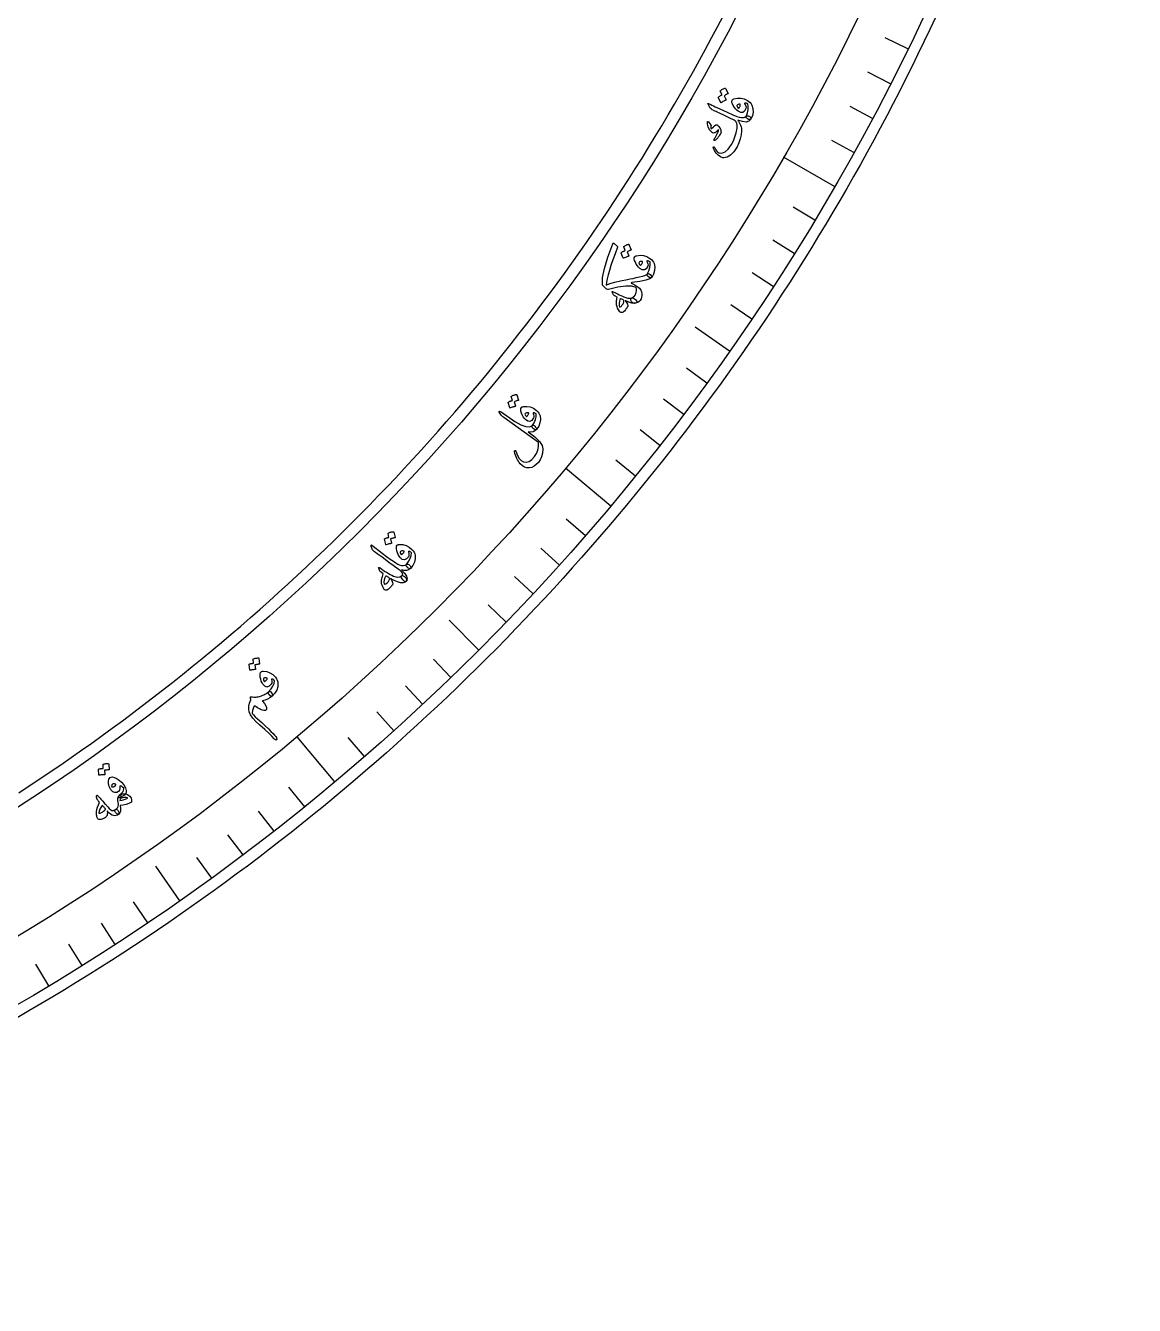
# Model space of a CAD drawing. Header units: millimetres. Extents: x -75 to 75, y -75 to 97.
# Drawn here: x 37.65 to 74.62, y -74.62 to -31.94 of the extents above; entities that cross this region are included whole.
import ezdxf

# ---------------------------------------------------------------- set-up
doc = ezdxf.new("R2010")
doc.units = ezdxf.units.MM
for name, color, linetype in [('CUT_INNER', 6, 'Continuous'), ('CUT_OUTER', 1, 'Continuous'), ('ENGRAVE', 7, 'Continuous'), ('ENGRAVE_FINE', 8, 'Continuous'), ('TEXT', 5, 'Continuous')]:
    doc.layers.add(name, color=color, linetype=linetype)

msp = doc.modelspace()

# ---------------------------------------------------------------- linework, layer by layer
at = {"layer": 'CUT_INNER'}
msp.add_lwpolyline([(37.4229, -57.5232), (37.7752, -57.2925), (38.126, -57.0596), (38.4754, -56.8246), (38.8233, -56.5874), (39.1698, -56.3482), (39.5148, -56.1068), (39.8584, -55.8632), (40.2004, -55.6176), (40.5409, -55.3699), (40.8799, -55.1201), (41.2173, -54.8682), (41.5532, -54.6143), (41.8875, -54.3583), (42.2203, -54.1003), (42.5514, -53.8402), (42.881, -53.5781), (43.2089, -53.314), (43.5352, -53.0478), (43.8599, -52.7797), (44.1829, -52.5096), (44.5043, -52.2375), (44.824, -51.9635), (45.142, -51.6874), (45.4583, -51.4095), (45.7729, -51.1296), (46.0857, -50.8478), (46.3969, -50.564), (46.7062, -50.2784), (47.0139, -49.9909), (47.3197, -49.7015), (47.6238, -49.4102), (47.9261, -49.117), (48.2265, -48.822), (48.5252, -48.5252), (48.822, -48.2265), (49.117, -47.9261), (49.4102, -47.6238), (49.7015, -47.3197), (49.9909, -47.0139), (50.2784, -46.7062), (50.564, -46.3969), (50.8478, -46.0857), (51.1296, -45.7729), (51.4095, -45.4583), (51.6874, -45.142), (51.9635, -44.824), (52.2375, -44.5043), (52.5096, -44.1829), (52.7797, -43.8599), (53.0478, -43.5352), (53.314, -43.2089), (53.5781, -42.881), (53.8402, -42.5514), (54.1003, -42.2203), (54.3583, -41.8875), (54.6143, -41.5532), (54.8682, -41.2173), (55.1201, -40.8799), (55.3699, -40.5409), (55.6176, -40.2004), (55.8632, -39.8584), (56.1068, -39.5148), (56.3482, -39.1698), (56.5874, -38.8233), (56.8246, -38.4754), (57.0596, -38.126), (57.2925, -37.7752), (57.5232, -37.4229), (57.7517, -37.0693), (57.9781, -36.7142), (58.2023, -36.3578), (58.4243, -36), (58.644, -35.6408), (58.8616, -35.2803), (59.077, -34.9185), (59.2901, -34.5553), (59.501, -34.1909), (59.7097, -33.8251), (59.9161, -33.4581), (60.1203, -33.0899), (60.3222, -32.7203), (60.5218, -32.3496), (60.7192, -31.9776), (60.9143, -31.6045)], dxfattribs=at)
at = {"layer": 'CUT_OUTER'}
msp.add_lwpolyline([(67.9947, -31.65), (67.7992, -32.0666), (67.6012, -32.482), (67.4006, -32.8962), (67.1975, -33.3092), (66.9918, -33.7208), (66.7837, -34.1313), (66.573, -34.5404), (66.3598, -34.9482), (66.1441, -35.3548), (65.9259, -35.7599), (65.7053, -36.1638), (65.4821, -36.5663), (65.2565, -36.9674), (65.0285, -37.3671), (64.798, -37.7654), (64.565, -38.1623), (64.3296, -38.5577), (64.0918, -38.9517), (63.8516, -39.3442), (63.609, -39.7353), (63.364, -40.1248), (63.1166, -40.5129), (62.8669, -40.8994), (62.6147, -41.2843), (62.3602, -41.6678), (62.1034, -42.0496), (61.8442, -42.4299), (61.5827, -42.8086), (61.3189, -43.1856), (61.0527, -43.561), (60.7843, -43.9348), (60.5136, -44.307), (60.2406, -44.6774), (59.9653, -45.0462), (59.6878, -45.4133), (59.408, -45.7787), (59.126, -46.1424), (58.8417, -46.5043), (58.5553, -46.8645), (58.2666, -47.2229), (57.9758, -47.5795), (57.6828, -47.9343), (57.3875, -48.2874), (57.0902, -48.6386), (56.7907, -48.988), (56.489, -49.3355), (56.1852, -49.6812), (55.8793, -50.025), (55.5713, -50.3669), (55.2612, -50.707), (54.9491, -51.0451), (54.6348, -51.3813), (54.3185, -51.7155), (54.0002, -52.0479), (53.6798, -52.3782), (53.3574, -52.7066), (53.033, -53.033), (52.7066, -53.3574), (52.3782, -53.6798), (52.0479, -54.0002), (51.7155, -54.3185), (51.3813, -54.6348), (51.0451, -54.9491), (50.707, -55.2612), (50.3669, -55.5713), (50.025, -55.8793), (49.6812, -56.1852), (49.3355, -56.489), (48.988, -56.7907), (48.6386, -57.0902), (48.2874, -57.3875), (47.9343, -57.6828), (47.5795, -57.9758), (47.2229, -58.2666), (46.8645, -58.5553), (46.5043, -58.8417), (46.1424, -59.126), (45.7787, -59.408), (45.4133, -59.6878), (45.0462, -59.9653), (44.6774, -60.2406), (44.307, -60.5136), (43.9348, -60.7843), (43.561, -61.0527), (43.1856, -61.3189), (42.8086, -61.5827), (42.4299, -61.8442), (42.0496, -62.1034), (41.6678, -62.3602), (41.2843, -62.6147), (40.8994, -62.8669), (40.5129, -63.1166), (40.1248, -63.364), (39.7353, -63.609), (39.3442, -63.8516), (38.9517, -64.0918), (38.5577, -64.3296), (38.1623, -64.565), (37.7654, -64.798), (37.3671, -65.0285)], dxfattribs=at)
at = {"layer": 'ENGRAVE'}
for points in [[(64.6207, -37.3087), (62.9202, -36.327)], [(61.1231, -42.7988), (59.9742, -41.9944)], [(57.1603, -47.9632), (55.6562, -46.7011)], [(52.7625, -52.7625), (51.7708, -51.7708)], [(47.9632, -57.1603), (46.7011, -55.6562)], [(42.7988, -61.1231), (41.9944, -59.9742)]]:
    msp.add_lwpolyline(points, dxfattribs=at)
for radius in [74.6175, 72.654, 69.0075]:
    msp.add_circle((0, 0), radius, dxfattribs=at)
at = {"layer": 'ENGRAVE_FINE'}
for points in [[(67.0658, -32.7102), (66.3094, -32.3413)], [(66.4847, -33.8756), (65.7349, -33.4936)], [(65.8833, -35.0308), (65.1403, -34.6357)], [(65.2619, -36.1753), (64.5259, -35.7673)], [(63.9597, -38.4309), (63.2384, -37.9974)], [(63.2792, -39.5413), (62.5656, -39.0953)], [(62.5795, -40.6396), (61.8738, -40.1813)], [(61.8607, -41.7256), (61.1631, -41.255)], [(60.3668, -43.8591), (59.686, -43.3644)], [(59.5922, -44.9059), (58.9201, -44.3995)], [(58.7994, -45.9391), (58.1363, -45.421)], [(57.9887, -46.9583), (57.3347, -46.4287)], [(56.3145, -48.9535), (55.6795, -48.4014)], [(55.4516, -49.9289), (54.8263, -49.3658)], [(54.5718, -50.889), (53.9564, -50.3151)], [(53.6753, -51.8337), (53.07, -51.2491)], [(51.8337, -53.6753), (51.2491, -53.07)], [(50.889, -54.5718), (50.3151, -53.9564)], [(49.9289, -55.4516), (49.3658, -54.8263)], [(48.9535, -56.3145), (48.4014, -55.6795)], [(46.9583, -57.9887), (46.4287, -57.3347)], [(45.9391, -58.7994), (45.421, -58.1363)], [(44.9059, -59.5922), (44.3995, -58.9201)], [(43.8591, -60.3668), (43.3644, -59.686)], [(41.7256, -61.8607), (41.255, -61.1631)], [(40.6396, -62.5795), (40.1813, -61.8738)], [(39.5413, -63.2792), (39.0953, -62.5656)], [(38.4309, -63.9597), (37.9974, -63.2384)]]:
    msp.add_lwpolyline(points, dxfattribs=at)
at = {"layer": 'TEXT'}
for points in [[(60.8116, -34.1288), (60.8106, -34.1253), (60.811, -34.1214), (60.8128, -34.117), (60.8161, -34.1123), (60.8328, -34.0984), (60.8499, -34.0853), (60.8673, -34.0732), (60.8851, -34.0621), (60.9035, -34.0518), (60.9226, -34.0424), (60.9424, -34.0338), (60.9629, -34.0261), (60.9683, -34.0253), (60.973, -34.0263), (60.977, -34.029), (60.9804, -34.0334), (61.071, -34.1981), (61.0714, -34.2016), (61.0695, -34.2051), (61.0651, -34.2087), (61.0582, -34.2124), (61.0526, -34.2145), (61.0443, -34.2183), (61.0334, -34.224), (61.0199, -34.2314), (61.0035, -34.2407), (60.9841, -34.2518), (60.9616, -34.2648), (60.9362, -34.2796), (61.0053, -34.4091), (61.0068, -34.4142), (61.0053, -34.4187), (61.0008, -34.4227), (60.9933, -34.4262), (60.9868, -34.4292), (60.9767, -34.4342), (60.9632, -34.441), (60.9463, -34.4497), (60.9256, -34.4606), (60.9013, -34.4738), (60.8732, -34.4894), (60.8414, -34.5073), (60.837, -34.5085), (60.8336, -34.5082), (60.831, -34.5063), (60.8294, -34.5029), (60.7462, -34.339), (60.7452, -34.3355), (60.7456, -34.3316), (60.7474, -34.3272), (60.7507, -34.3226), (60.7642, -34.3103), (60.7782, -34.2989), (60.7928, -34.2884), (60.8079, -34.2788), (60.8235, -34.27), (60.8393, -34.262), (60.8555, -34.2547), (60.872, -34.2483)], [(60.405, -34.5613), (60.3981, -34.5456), (60.399, -34.537), (60.4075, -34.5355), (60.4238, -34.5411), (60.438, -34.5477), (60.4612, -34.5586), (60.4936, -34.5741), (60.535, -34.5939), (60.5855, -34.6181), (60.6453, -34.6466), (60.7143, -34.6792), (60.7926, -34.716), (61.0382, -34.8297), (61.2285, -34.9138), (61.3636, -34.9683), (61.4433, -34.9934), (61.5182, -35.0025), (61.581, -35.0005), (61.6318, -34.9873), (61.6705, -34.963), (61.6871, -34.9507), (61.7053, -34.9441), (61.7251, -34.9432), (61.7465, -34.948), (61.7675, -34.9571), (61.7865, -34.9688), (61.8033, -34.9833), (61.8179, -35.0006), (61.8292, -35.018), (61.8357, -35.033), (61.8375, -35.0458), (61.8347, -35.0561), (61.7689, -35.1255), (61.6737, -35.1537), (61.549, -35.1407), (61.395, -35.0866), (61.4213, -35.1237), (61.446, -35.1654), (61.4689, -35.2115), (61.4902, -35.2622), (61.5064, -35.3109), (61.5175, -35.3579), (61.5235, -35.4032), (61.5244, -35.4469), (61.5099, -35.5832), (61.4793, -35.7174), (61.4328, -35.8495), (61.3702, -35.9793), (61.2653, -36.1452), (61.1571, -36.2622), (61.0459, -36.3303), (60.9319, -36.3495), (60.9003, -36.3457), (60.8711, -36.339), (60.8441, -36.3293), (60.8196, -36.3168), (60.7397, -36.2567), (60.6733, -36.1873), (60.6204, -36.1087), (60.5808, -36.0208), (60.5789, -36.0132), (60.5786, -36.0061), (60.5799, -35.9992), (60.5828, -35.9928), (60.5866, -35.9883), (60.5913, -35.9857), (60.5972, -35.9849), (60.604, -35.9859), (60.6098, -35.9892), (60.6154, -35.9945), (60.6207, -36.0017), (60.6257, -36.0109), (60.6624, -36.0776), (60.6974, -36.1285), (60.7308, -36.1635), (60.7628, -36.1827), (60.8672, -36.1929), (60.9721, -36.1506), (61.0775, -36.0559), (61.1831, -35.9086), (61.2481, -35.7854), (61.3017, -35.6525), (61.3439, -35.5101), (61.3746, -35.3582), (61.3785, -35.3043), (61.3751, -35.2531), (61.3646, -35.2043), (61.3468, -35.1581), (61.3381, -35.1445), (61.3237, -35.1298), (61.3036, -35.1139), (61.2779, -35.0969), (61.2328, -35.0711), (61.1557, -35.0317), (61.0464, -34.9788), (60.9051, -34.9122), (60.831, -34.8776), (60.767, -34.8477), (60.7132, -34.8226), (60.6695, -34.8023), (60.6357, -34.7865), (60.6115, -34.7753), (60.597, -34.7685), (60.5922, -34.7663), (60.5428, -34.7423), (60.5045, -34.719), (60.4772, -34.6963), (60.4611, -34.6744)], [(61.2052, -34.4262), (61.214, -34.4147), (61.2273, -34.4039), (61.245, -34.3938), (61.2671, -34.3844), (61.3831, -34.3561), (61.4966, -34.3545), (61.6077, -34.3798), (61.7163, -34.4322), (61.7679, -34.4683), (61.8103, -34.5069), (61.8436, -34.5479), (61.8677, -34.5913), (61.9023, -34.7079), (61.9082, -34.8246), (61.8853, -34.9413), (61.8336, -35.0579), (61.8247, -35.0676), (61.8114, -35.0726), (61.7938, -35.0731), (61.7719, -35.069), (61.7604, -35.0656), (61.7492, -35.0612), (61.7382, -35.0559), (61.7274, -35.0497), (61.717, -35.043), (61.7073, -35.0362), (61.6982, -35.0293), (61.6898, -35.0224), (61.6764, -35.0083), (61.6686, -34.994), (61.6662, -34.9795), (61.6694, -34.9648), (61.7158, -34.8494), (61.7416, -34.7411), (61.7469, -34.6402), (61.7317, -34.5465), (61.7043, -34.5352), (61.6817, -34.5275), (61.6639, -34.5235), (61.6511, -34.523), (61.6391, -34.5244), (61.6303, -34.527), (61.6247, -34.5308), (61.6224, -34.5357), (61.6216, -34.5397), (61.6218, -34.5432), (61.6227, -34.5463), (61.6245, -34.549), (61.6508, -34.5869), (61.6665, -34.6242), (61.6716, -34.6611), (61.6662, -34.6975), (61.6239, -34.7883), (61.5665, -34.8347), (61.4942, -34.8367), (61.4068, -34.7943), (61.3626, -34.7596), (61.3207, -34.7166), (61.281, -34.6653), (61.2436, -34.6058), (61.2145, -34.549), (61.1984, -34.5001), (61.1953, -34.4592), (61.2052, -34.4262)], [(61.3688, -34.5973), (61.3637, -34.6183), (61.3693, -34.6402), (61.3855, -34.663), (61.4123, -34.6867), (61.4171, -34.6893), (61.4207, -34.6909), (61.4231, -34.6915), (61.4243, -34.6911), (61.4391, -34.6752), (61.4519, -34.658), (61.4629, -34.6394), (61.4719, -34.6194), (61.4778, -34.6007), (61.4804, -34.584), (61.4798, -34.5693), (61.4758, -34.5568), (61.4349, -34.5608), (61.4035, -34.5689), (61.3814, -34.581), (61.3688, -34.5973)], [(60.3884, -35.1441), (60.3908, -35.141), (60.3938, -35.1389), (60.3975, -35.1378), (60.4019, -35.1376), (60.4051, -35.1386), (60.4083, -35.1401), (60.4114, -35.1423), (60.4146, -35.145), (60.4887, -35.2386), (60.4958, -35.2489), (60.5004, -35.258), (60.5027, -35.2661), (60.5026, -35.2731), (60.4959, -35.2994), (60.4932, -35.3236), (60.4945, -35.3455), (60.4997, -35.3653), (60.5049, -35.3716), (60.5139, -35.3724), (60.5267, -35.3675), (60.5434, -35.3571), (60.5528, -35.3491), (60.5621, -35.3407), (60.5715, -35.3317), (60.5807, -35.3223), (60.5901, -35.3123), (60.5995, -35.3016), (60.609, -35.2902), (60.6186, -35.2781), (60.6643, -35.2436), (60.7121, -35.2518), (60.7621, -35.3028), (60.8141, -35.3967), (60.8264, -35.4302), (60.8337, -35.4601), (60.836, -35.4865), (60.8334, -35.5095), (60.8258, -35.532), (60.8113, -35.5608), (60.7898, -35.5957), (60.7613, -35.6369), (60.7462, -35.6576), (60.7312, -35.6767), (60.7161, -35.6944), (60.701, -35.7105), (60.6862, -35.7253), (60.6721, -35.739), (60.6586, -35.7515), (60.6458, -35.7629), (60.6358, -35.7687), (60.6267, -35.7716), (60.6183, -35.7716), (60.6106, -35.7688), (60.6042, -35.7635), (60.6011, -35.7571), (60.6014, -35.7497), (60.605, -35.7412), (60.6181, -35.7152), (60.6334, -35.6859), (60.6508, -35.6533), (60.6705, -35.6175), (60.7071, -35.5506), (60.7332, -35.497), (60.7488, -35.4565), (60.7539, -35.4293), (60.7534, -35.4251), (60.7515, -35.4219), (60.7481, -35.4196), (60.7433, -35.4183), (60.7398, -35.4183), (60.7357, -35.4199), (60.731, -35.4229), (60.7258, -35.4274), (60.6826, -35.4723), (60.6635, -35.4904), (60.6445, -35.5043), (60.6254, -35.514), (60.6064, -35.5194), (60.5865, -35.5218), (60.5686, -35.5196), (60.5528, -35.5129), (60.539, -35.5017), (60.456, -35.409), (60.4032, -35.3185), (60.3807, -35.2303), (60.3884, -35.1441)], [(57.231, -39.2041), (57.2346, -39.1996), (57.2384, -39.1961), (57.2424, -39.1937), (57.2467, -39.1924), (57.2533, -39.1918), (57.2604, -39.1937), (57.268, -39.1981), (57.2761, -39.2051), (57.3827, -39.3056), (57.3871, -39.3109), (57.3895, -39.3171), (57.3897, -39.3239), (57.3878, -39.3316), (57.3046, -39.5514), (57.2312, -39.7534), (57.1677, -39.9378), (57.1145, -40.1045), (57.0717, -40.2535), (57.0395, -40.3847), (57.018, -40.4982), (57.0074, -40.5939), (57.1342, -40.5406), (57.2942, -40.4914), (57.4874, -40.446), (57.714, -40.4041), (57.8082, -40.3867), (57.9071, -40.3667), (58.0106, -40.344), (58.1188, -40.3185), (58.2175, -40.2928), (58.2927, -40.2691), (58.3444, -40.2475), (58.3724, -40.2283), (58.4026, -40.2095), (58.4362, -40.2134), (58.4732, -40.2401), (58.5135, -40.2897), (58.523, -40.3051), (58.5285, -40.3179), (58.5301, -40.328), (58.5279, -40.3354), (58.4606, -40.3836), (58.3268, -40.4289), (58.1268, -40.471), (57.8606, -40.5093), (57.8493, -40.5147), (57.8436, -40.5198), (57.8435, -40.5247), (57.8491, -40.5294), (57.9376, -40.5744), (58.012, -40.6166), (58.0725, -40.656), (58.1188, -40.6927), (58.1437, -40.7237), (58.1637, -40.7556), (58.179, -40.7884), (58.1895, -40.822), (58.1998, -40.8829), (58.2002, -40.941), (58.1905, -40.9964), (58.1709, -41.0489), (58.1407, -41.1021), (58.1056, -41.1431), (58.0656, -41.1719), (58.0208, -41.1885), (57.9616, -41.1968), (57.9135, -41.1919), (57.8764, -41.1737), (57.8503, -41.1423), (57.8306, -41.098), (57.8257, -41.0629), (57.8354, -41.0369), (57.8599, -41.0201), (57.9018, -40.9984), (57.9382, -40.9685), (57.9693, -40.9302), (57.995, -40.8835), (58.013, -40.8324), (58.0213, -40.7805), (58.0199, -40.7279), (58.0086, -40.6745), (57.8636, -40.6289), (57.6614, -40.6241), (57.402, -40.6593), (57.0854, -40.7337), (57.0587, -40.7372), (57.0328, -40.7326), (57.0078, -40.72), (56.9837, -40.6994), (56.9399, -40.6542), (56.9082, -40.6174), (56.8883, -40.5893), (56.8804, -40.5696), (56.8893, -40.3424), (56.9513, -40.0404), (57.0651, -39.6632), (57.2292, -39.2104), (57.2297, -39.2096), (57.23, -39.2088), (57.2302, -39.208), (57.2301, -39.2073), (57.2301, -39.2065), (57.2302, -39.2058), (57.2305, -39.205), (57.231, -39.2041)], [(57.5923, -39.3187), (57.5916, -39.3151), (57.5923, -39.3112), (57.5945, -39.3071), (57.5982, -39.3027), (57.616, -39.2902), (57.6342, -39.2787), (57.6526, -39.2682), (57.6713, -39.2586), (57.6905, -39.25), (57.7104, -39.2423), (57.7308, -39.2355), (57.752, -39.2295), (57.7574, -39.2293), (57.762, -39.2307), (57.7658, -39.2337), (57.7687, -39.2384), (57.8445, -39.4104), (57.8447, -39.4139), (57.8425, -39.4172), (57.8377, -39.4204), (57.8306, -39.4235), (57.8248, -39.4251), (57.8162, -39.4282), (57.8049, -39.4329), (57.7907, -39.4391), (57.7736, -39.4469), (57.7533, -39.4563), (57.7298, -39.4672), (57.7032, -39.4798), (57.7607, -39.6149), (57.7618, -39.62), (57.7599, -39.6244), (57.755, -39.628), (57.7472, -39.6308), (57.7405, -39.6333), (57.73, -39.6373), (57.716, -39.6429), (57.6983, -39.6502), (57.6768, -39.6592), (57.6514, -39.6702), (57.6221, -39.6833), (57.5888, -39.6983), (57.5844, -39.6992), (57.581, -39.6986), (57.5786, -39.6965), (57.5773, -39.6929), (57.5087, -39.5224), (57.508, -39.5188), (57.5088, -39.5149), (57.511, -39.5107), (57.5146, -39.5063), (57.5291, -39.4953), (57.5441, -39.4852), (57.5596, -39.476), (57.5755, -39.4677), (57.5917, -39.4603), (57.6082, -39.4538), (57.625, -39.448), (57.642, -39.443)], [(57.9583, -39.6493), (57.9681, -39.6387), (57.9823, -39.6291), (58.0008, -39.6206), (58.0236, -39.6132), (58.1417, -39.595), (58.2549, -39.6034), (58.3634, -39.6384), (58.467, -39.7), (58.5152, -39.7405), (58.5541, -39.7827), (58.5837, -39.8264), (58.6039, -39.8718), (58.6281, -39.991), (58.6238, -40.1078), (58.5908, -40.222), (58.5291, -40.3337), (58.5194, -40.3425), (58.5057, -40.3464), (58.4881, -40.3453), (58.4666, -40.3393), (58.4555, -40.3349), (58.4447, -40.3295), (58.4341, -40.3233), (58.4239, -40.3162), (58.4142, -40.3086), (58.4051, -40.301), (58.3967, -40.2933), (58.3889, -40.2857), (58.3768, -40.2704), (58.3702, -40.2555), (58.3692, -40.2409), (58.3736, -40.2265), (58.4299, -40.1156), (58.4651, -40.01), (58.4792, -39.9099), (58.4723, -39.8153), (58.4459, -39.8016), (58.4241, -39.792), (58.4068, -39.7864), (58.3941, -39.7848), (58.382, -39.7851), (58.373, -39.7869), (58.3671, -39.7902), (58.3643, -39.795), (58.3632, -39.7989), (58.3631, -39.8024), (58.3638, -39.8056), (58.3653, -39.8084), (58.3882, -39.8484), (58.4005, -39.887), (58.4024, -39.9242), (58.3938, -39.96), (58.3438, -40.0467), (58.2825, -40.0879), (58.2103, -40.0836), (58.127, -40.0337), (58.086, -39.9953), (58.0479, -39.9488), (58.0129, -39.8942), (57.9808, -39.8316), (57.9569, -39.7725), (57.9451, -39.7224), (57.9456, -39.6813), (57.9583, -39.6493)], [(58.1063, -39.8341), (58.0994, -39.8546), (58.103, -39.8769), (58.1172, -39.901), (58.1418, -39.927), (58.1464, -39.93), (58.1499, -39.9319), (58.1522, -39.9327), (58.1534, -39.9324), (58.1695, -39.9179), (58.1838, -39.9019), (58.1964, -39.8843), (58.2071, -39.8652), (58.2146, -39.847), (58.2187, -39.8306), (58.2193, -39.816), (58.2165, -39.8031), (58.1754, -39.8035), (58.1433, -39.8088), (58.1203, -39.819), (58.1063, -39.8341)], [(57.8628, -41.0196), (57.8907, -41.0163), (57.9202, -41.0248), (57.9513, -41.045), (57.9841, -41.0771), (58.0166, -41.1189), (58.0338, -41.1511), (58.0356, -41.1737), (58.022, -41.1867), (57.9511, -41.2003), (57.8631, -41.1922), (57.758, -41.1624), (57.6357, -41.1109), (57.6843, -41.1738), (57.7155, -41.2266), (57.7294, -41.2694), (57.726, -41.3021), (57.7193, -41.3162), (57.7113, -41.3307), (57.702, -41.3458), (57.6913, -41.3614), (57.6795, -41.3775), (57.6671, -41.3943), (57.6538, -41.4116), (57.6398, -41.4295), (57.6134, -41.4597), (57.5908, -41.4824), (57.572, -41.4974), (57.5571, -41.5049), (57.5267, -41.5079), (57.501, -41.5046), (57.4802, -41.4951), (57.4643, -41.4794), (57.4219, -41.4122), (57.3905, -41.3576), (57.3701, -41.3154), (57.3608, -41.2857), (57.3562, -41.2518), (57.3532, -41.2173), (57.3519, -41.1823), (57.3522, -41.1467), (57.3543, -41.1103), (57.3582, -41.0727), (57.3638, -41.034), (57.3712, -40.9942), (57.2985, -40.9551), (57.2835, -40.947), (57.2713, -40.9382), (57.2617, -40.9288), (57.2549, -40.9188), (57.2035, -40.8283), (57.1993, -40.814), (57.2049, -40.8074), (57.2201, -40.8084), (57.2451, -40.8169), (57.3178, -40.8537), (57.3848, -40.887), (57.4461, -40.9168), (57.5016, -40.9432), (57.5514, -40.9658), (57.5955, -40.9843), (57.634, -40.9989), (57.6669, -41.0093), (57.7242, -41.0227), (57.7759, -41.0288), (57.8221, -41.0278), (57.8628, -41.0196)], [(57.4716, -41.0376), (57.4467, -41.1243), (57.436, -41.2009), (57.4395, -41.2675), (57.4572, -41.3241), (57.475, -41.3173), (57.4937, -41.3057), (57.5133, -41.2892), (57.5338, -41.2679), (57.5442, -41.2546), (57.5542, -41.2408), (57.5637, -41.2265), (57.5727, -41.2118), (57.5811, -41.1964), (57.5885, -41.1802), (57.5951, -41.1632), (57.6008, -41.1454), (57.6019, -41.1209), (57.5893, -41.0984), (57.5631, -41.0778), (57.5233, -41.0591), (57.5039, -41.052), (57.4888, -41.046), (57.478, -41.0412), (57.4716, -41.0376)], [(53.8445, -44.3125), (53.8441, -44.3088), (53.8452, -44.3051), (53.8478, -44.3011), (53.8518, -44.2971), (53.8707, -44.2862), (53.8898, -44.2764), (53.9091, -44.2676), (53.9286, -44.2597), (53.9485, -44.2529), (53.9689, -44.247), (53.99, -44.242), (54.0115, -44.238), (54.0169, -44.2382), (54.0214, -44.24), (54.0249, -44.2434), (54.0275, -44.2484), (54.0876, -44.4265), (54.0875, -44.4299), (54.0849, -44.433), (54.0799, -44.4358), (54.0725, -44.4382), (54.0666, -44.4393), (54.0578, -44.4416), (54.0461, -44.4453), (54.0314, -44.4502), (54.0136, -44.4564), (53.9926, -44.4639), (53.9682, -44.4728), (53.9406, -44.4829), (53.9858, -44.6226), (53.9864, -44.6278), (53.9841, -44.632), (53.979, -44.6351), (53.9709, -44.6372), (53.964, -44.6391), (53.9532, -44.6422), (53.9387, -44.6465), (53.9205, -44.6521), (53.8983, -44.6592), (53.872, -44.6679), (53.8416, -44.6783), (53.8071, -44.6903), (53.8026, -44.6908), (53.7993, -44.6898), (53.7971, -44.6875), (53.7961, -44.6838), (53.7431, -44.5079), (53.7427, -44.5042), (53.7438, -44.5004), (53.7464, -44.4965), (53.7504, -44.4925), (53.7658, -44.4827), (53.7817, -44.474), (53.7979, -44.4662), (53.8144, -44.4594), (53.8313, -44.4535), (53.8483, -44.4485), (53.8655, -44.4442), (53.8829, -44.4407)], [(53.9621, -45.1365), (54.159, -45.2526), (54.3266, -45.3121), (54.4648, -45.3149), (54.5735, -45.2612), (54.5861, -45.2624), (54.6038, -45.274), (54.6265, -45.2959), (54.6542, -45.3282), (54.6751, -45.3547), (54.6877, -45.3765), (54.6921, -45.3934), (54.6881, -45.4056), (54.6341, -45.4542), (54.5689, -45.4833), (54.4927, -45.4928), (54.4055, -45.4827), (54.6259, -45.6523), (54.7815, -45.8047), (54.8722, -45.9398), (54.8978, -46.0578), (54.8799, -46.1963), (54.8489, -46.3171), (54.8049, -46.4201), (54.748, -46.5052), (54.678, -46.5792), (54.6044, -46.6342), (54.5271, -46.6703), (54.4463, -46.6874), (54.3656, -46.6845), (54.2884, -46.6604), (54.2149, -46.6152), (54.145, -46.549), (54.1121, -46.5084), (54.0817, -46.4649), (54.0538, -46.4186), (54.0283, -46.3693), (54.0054, -46.3171), (53.9852, -46.2617), (53.9675, -46.2033), (53.9525, -46.1419), (53.9519, -46.1341), (53.9529, -46.1269), (53.9553, -46.1204), (53.9594, -46.1145), (53.9638, -46.1105), (53.9689, -46.1081), (53.9747, -46.1073), (53.9812, -46.1082), (53.9876, -46.1111), (53.993, -46.1162), (53.9975, -46.1237), (54.0011, -46.1335), (54.0486, -46.2693), (54.1055, -46.3736), (54.172, -46.4461), (54.2481, -46.4867), (54.3456, -46.4981), (54.4408, -46.4721), (54.5336, -46.4087), (54.6239, -46.3078), (54.6869, -46.2042), (54.7291, -46.0923), (54.7507, -45.9721), (54.7515, -45.8438), (53.5939, -45.0045), (53.5663, -44.9843), (53.544, -44.966), (53.5269, -44.9497), (53.5149, -44.9354), (53.4438, -44.8244), (53.4452, -44.806), (53.4554, -44.7991), (53.4746, -44.8036), (53.5025, -44.8196)], [(54.1795, -44.6745), (54.1902, -44.6648), (54.2052, -44.6566), (54.2244, -44.6498), (54.2478, -44.6444), (54.367, -44.6369), (54.479, -44.6554), (54.5839, -44.6999), (54.6816, -44.7705), (54.726, -44.8152), (54.761, -44.8607), (54.7865, -44.9069), (54.8026, -44.9539), (54.8161, -45.0748), (54.8013, -45.1907), (54.7582, -45.3015), (54.6868, -45.4072), (54.6763, -45.4151), (54.6623, -45.4178), (54.6449, -45.4151), (54.6241, -45.4072), (54.6134, -45.4018), (54.6031, -45.3956), (54.5931, -45.3884), (54.5836, -45.3804), (54.5746, -45.372), (54.5662, -45.3636), (54.5585, -45.3552), (54.5515, -45.3469), (54.5408, -45.3306), (54.5356, -45.3151), (54.5358, -45.3005), (54.5415, -45.2866), (54.6075, -45.1811), (54.652, -45.0791), (54.675, -44.9807), (54.6766, -44.8858), (54.6515, -44.8698), (54.6307, -44.8583), (54.6139, -44.8512), (54.6014, -44.8485), (54.5893, -44.8477), (54.5802, -44.8487), (54.574, -44.8515), (54.5708, -44.856), (54.5694, -44.8597), (54.5689, -44.8632), (54.5693, -44.8664), (54.5707, -44.8694), (54.5898, -44.9113), (54.5987, -44.9508), (54.5973, -44.9881), (54.5855, -45.0229), (54.5279, -45.1049), (54.4632, -45.1404), (54.3916, -45.1296), (54.3131, -45.0725), (54.2757, -45.0305), (54.242, -44.9808), (54.212, -44.9233), (54.1856, -44.8581), (54.1671, -44.7971), (54.1598, -44.7461), (54.164, -44.7053), (54.1795, -44.6745)], [(54.3104, -44.8719), (54.3017, -44.8916), (54.3033, -44.9142), (54.3152, -44.9395), (54.3374, -44.9675), (54.3418, -44.9709), (54.345, -44.9731), (54.3473, -44.9741), (54.3485, -44.9739), (54.3658, -44.961), (54.3815, -44.9463), (54.3956, -44.9299), (54.408, -44.9118), (54.4171, -44.8944), (54.4226, -44.8784), (54.4245, -44.8639), (54.4229, -44.8508), (54.3819, -44.8476), (54.3495, -44.85), (54.3257, -44.8581), (54.3104, -44.8719)], [(49.7391, -48.8759), (49.7391, -48.8722), (49.7405, -48.8685), (49.7434, -48.8648), (49.7477, -48.8611), (49.7675, -48.852), (49.7874, -48.8439), (49.8074, -48.8368), (49.8275, -48.8307), (49.8479, -48.8256), (49.8688, -48.8215), (49.8902, -48.8184), (49.912, -48.8163), (49.9174, -48.8171), (49.9217, -48.8192), (49.9249, -48.8229), (49.927, -48.8281), (49.9712, -49.0107), (49.9708, -49.0142), (49.968, -49.017), (49.9627, -49.0194), (49.9551, -49.0212), (49.9492, -49.0217), (49.9402, -49.0232), (49.9282, -49.0258), (49.9132, -49.0294), (49.8949, -49.0341), (49.8733, -49.0397), (49.8483, -49.0464), (49.8198, -49.0541), (49.8526, -49.1971), (49.8527, -49.2024), (49.8501, -49.2064), (49.8447, -49.2091), (49.8365, -49.2105), (49.8294, -49.2117), (49.8184, -49.2138), (49.8036, -49.2169), (49.7849, -49.2209), (49.7622, -49.2259), (49.7352, -49.2323), (49.704, -49.24), (49.6686, -49.2489), (49.6641, -49.249), (49.6609, -49.2478), (49.6589, -49.2453), (49.6582, -49.2415), (49.6209, -49.0616), (49.6208, -49.0579), (49.6223, -49.0542), (49.6252, -49.0505), (49.6295, -49.0469), (49.6458, -49.0385), (49.6623, -49.0312), (49.6791, -49.0249), (49.6962, -49.0196), (49.7135, -49.0152), (49.731, -49.0116), (49.7485, -49.0089), (49.7661, -49.007)], [(50.2031, -50.3822), (50.1849, -50.349), (50.1759, -50.322), (50.1762, -50.3014), (50.1857, -50.2871), (50.2032, -50.272), (50.2155, -50.258), (50.2226, -50.2452), (50.2245, -50.2335), (50.2132, -50.1986), (50.1834, -50.1581), (50.1353, -50.1119), (50.0688, -50.0599), (49.9086, -49.9431), (49.7662, -49.8389), (49.6415, -49.7474), (49.5346, -49.6685), (49.4453, -49.6024), (49.3735, -49.5492), (49.3192, -49.5089), (49.2823, -49.4816), (49.2589, -49.4625), (49.2405, -49.4455), (49.2271, -49.4306), (49.2187, -49.4177), (49.1739, -49.3083), (49.1687, -49.2782), (49.171, -49.2616), (49.181, -49.2584), (49.1987, -49.2688), (49.3818, -49.4109), (49.545, -49.5354), (49.6881, -49.6423), (49.8113, -49.7315), (49.9142, -49.8035), (49.9969, -49.8584), (50.0593, -49.8964), (50.1014, -49.9174), (50.1809, -49.9416), (50.2487, -49.9477), (50.3049, -49.9359), (50.3493, -49.906), (50.3634, -49.8967), (50.3808, -49.8943), (50.4013, -49.8987), (50.425, -49.91), (50.4444, -49.923), (50.4608, -49.9387), (50.4742, -49.957), (50.4847, -49.9779), (50.4908, -49.9979), (50.4926, -50.0147), (50.4901, -50.0283), (50.4833, -50.0389), (50.4232, -50.0835), (50.3525, -50.1066), (50.2715, -50.1081), (50.1801, -50.0879), (50.288, -50.2029), (50.3534, -50.3018), (50.3761, -50.3848), (50.3561, -50.4518), (50.3462, -50.4643), (50.3359, -50.4735), (50.3252, -50.4793), (50.3143, -50.4817), (50.3007, -50.481), (50.2867, -50.4758), (50.2725, -50.4662), (50.2578, -50.4521), (50.2505, -50.4432), (50.2432, -50.4344), (50.2361, -50.4257), (50.229, -50.4171), (50.2221, -50.4086), (50.2155, -50.3999), (50.2092, -50.3911), (50.2031, -50.3822)], [(50.041, -49.266), (50.0525, -49.2572), (50.0681, -49.2503), (50.0879, -49.2452), (50.1117, -49.2419), (50.231, -49.245), (50.341, -49.2732), (50.4416, -49.3268), (50.5327, -49.4057), (50.573, -49.4542), (50.6038, -49.5025), (50.6252, -49.5508), (50.637, -49.599), (50.6399, -49.7206), (50.615, -49.8348), (50.5623, -49.9414), (50.4819, -50.0404), (50.4707, -50.0474), (50.4566, -50.0488), (50.4395, -50.0446), (50.4194, -50.0349), (50.4092, -50.0286), (50.3995, -50.0214), (50.3902, -50.0134), (50.3814, -50.0046), (50.3732, -49.9954), (50.3656, -49.9863), (50.3587, -49.9773), (50.3524, -49.9684), (50.3432, -49.9513), (50.3393, -49.9354), (50.3409, -49.9208), (50.3478, -49.9075), (50.4228, -49.8082), (50.476, -49.7105), (50.5076, -49.6145), (50.5175, -49.5201), (50.494, -49.502), (50.4742, -49.4887), (50.4582, -49.4801), (50.4459, -49.4763), (50.4339, -49.4745), (50.4248, -49.4747), (50.4184, -49.4769), (50.4148, -49.4811), (50.4131, -49.4847), (50.4123, -49.4881), (50.4124, -49.4914), (50.4135, -49.4944), (50.4289, -49.5379), (50.4342, -49.5781), (50.4295, -49.615), (50.4148, -49.6487), (50.3501, -49.7252), (50.2826, -49.755), (50.2122, -49.7379), (50.1391, -49.6741), (50.1055, -49.629), (50.0763, -49.5765), (50.0514, -49.5167), (50.0309, -49.4494), (50.0178, -49.3869), (50.0151, -49.3356), (50.0228, -49.2952), (50.041, -49.266)], [(50.154, -49.474), (50.1436, -49.493), (50.1432, -49.5155), (50.1529, -49.5418), (50.1725, -49.5717), (50.1765, -49.5755), (50.1796, -49.578), (50.1817, -49.5791), (50.1829, -49.579), (50.2014, -49.5677), (50.2183, -49.5544), (50.2338, -49.5393), (50.2477, -49.5224), (50.2583, -49.5058), (50.2652, -49.4904), (50.2684, -49.4761), (50.2679, -49.463), (50.2274, -49.4561), (50.1949, -49.4557), (50.1704, -49.4616), (50.154, -49.474)], [(49.9137, -50.2943), (49.993, -50.323), (50.0647, -50.3313), (50.129, -50.3194), (50.1857, -50.2871), (50.2018, -50.2788), (50.2203, -50.2777), (50.2412, -50.2839), (50.2645, -50.2973), (50.2755, -50.3057), (50.2864, -50.3147), (50.297, -50.3243), (50.3075, -50.3344), (50.3175, -50.3451), (50.3268, -50.3566), (50.3353, -50.3689), (50.343, -50.3819), (50.3545, -50.4046), (50.3607, -50.4235), (50.3618, -50.4388), (50.3576, -50.4503), (50.3326, -50.4753), (50.3041, -50.4948), (50.2721, -50.5089), (50.2366, -50.5176), (50.1503, -50.5166), (50.0526, -50.4927), (49.9434, -50.4457), (49.8227, -50.3757), (49.8641, -50.4468), (49.8886, -50.5052), (49.896, -50.551), (49.8864, -50.584), (49.8768, -50.5975), (49.8662, -50.6112), (49.8546, -50.6252), (49.842, -50.6395), (49.8282, -50.6542), (49.8132, -50.6693), (49.797, -50.6849), (49.7796, -50.7009), (49.7465, -50.7293), (49.7195, -50.7495), (49.6985, -50.7616), (49.6836, -50.7656), (49.6523, -50.765), (49.6268, -50.758), (49.6072, -50.7446), (49.5934, -50.7246), (49.5605, -50.6527), (49.5367, -50.5953), (49.5223, -50.5522), (49.5171, -50.5235), (49.5163, -50.4908), (49.5178, -50.4567), (49.5214, -50.4211), (49.5273, -50.3841), (49.5354, -50.3456), (49.5457, -50.3057), (49.5582, -50.2643), (49.5729, -50.2214), (49.505, -50.1705), (49.4973, -50.164), (49.4901, -50.158), (49.4836, -50.1524), (49.4778, -50.1473), (49.4727, -50.1425), (49.4687, -50.1378), (49.4658, -50.1332), (49.4638, -50.1287), (49.4242, -50.0292), (49.4211, -50.0139), (49.4276, -50.0082), (49.444, -50.0119), (49.4701, -50.0252), (49.5294, -50.0679), (49.5877, -50.108), (49.645, -50.1453), (49.7013, -50.18), (49.7565, -50.2121), (49.8103, -50.2419), (49.8627, -50.2693), (49.9137, -50.2943)], [(49.6645, -50.2843), (49.657, -50.298), (49.6495, -50.3124), (49.6419, -50.3275), (49.6344, -50.3434), (49.6272, -50.3603), (49.6208, -50.3782), (49.6151, -50.3973), (49.6101, -50.4174), (49.6054, -50.4373), (49.602, -50.4571), (49.5998, -50.4766), (49.599, -50.496), (49.5996, -50.5151), (49.6016, -50.5339), (49.6051, -50.5523), (49.6101, -50.5703), (49.6595, -50.5522), (49.7049, -50.5191), (49.7464, -50.4711), (49.7838, -50.4082), (49.7863, -50.3949), (49.7829, -50.3803), (49.7738, -50.3644), (49.759, -50.3472)], [(45.2357, -53.0713), (45.236, -53.0676), (45.2377, -53.0641), (45.2409, -53.0606), (45.2456, -53.0573), (45.2661, -53.05), (45.2867, -53.0437), (45.3072, -53.0384), (45.3278, -53.0341), (45.3486, -53.0308), (45.3697, -53.0286), (45.3913, -53.0274), (45.4132, -53.0272), (45.4185, -53.0284), (45.4226, -53.031), (45.4254, -53.0349), (45.4271, -53.0402), (45.455, -53.2261), (45.4543, -53.2295), (45.4512, -53.2321), (45.4458, -53.2339), (45.4381, -53.235), (45.4321, -53.235), (45.423, -53.2358), (45.4109, -53.2373), (45.3956, -53.2396), (45.377, -53.2426), (45.3549, -53.2463), (45.3294, -53.2507), (45.3004, -53.2559), (45.3204, -53.4013), (45.3201, -53.4065), (45.3171, -53.4103), (45.3115, -53.4125), (45.3032, -53.4131), (45.296, -53.4137), (45.2849, -53.4149), (45.2699, -53.4166), (45.2509, -53.4189), (45.2278, -53.422), (45.2004, -53.426), (45.1687, -53.4308), (45.1326, -53.4366), (45.1281, -53.4363), (45.125, -53.4348), (45.1232, -53.4322), (45.1229, -53.4283), (45.1016, -53.2458), (45.1018, -53.2422), (45.1036, -53.2386), (45.1068, -53.2352), (45.1115, -53.2319), (45.1284, -53.2251), (45.1455, -53.2192), (45.1628, -53.2144), (45.1803, -53.2106), (45.198, -53.2078), (45.2156, -53.2058), (45.2333, -53.2046), (45.251, -53.2042)], [(45.502, -53.4865), (45.5143, -53.4788), (45.5304, -53.4733), (45.5505, -53.4699), (45.5745, -53.4688), (45.6932, -53.4823), (45.8003, -53.5201), (45.8957, -53.5823), (45.9795, -53.6691), (46.0153, -53.7208), (46.0418, -53.7717), (46.0588, -53.8217), (46.0664, -53.8707), (46.0585, -53.9921), (46.0236, -54.1037), (45.9617, -54.2052), (45.8729, -54.2968), (45.8612, -54.3027), (45.847, -54.3028), (45.8303, -54.2972), (45.8112, -54.2857), (45.8016, -54.2786), (45.7925, -54.2706), (45.784, -54.2618), (45.776, -54.2523), (45.7686, -54.2424), (45.7619, -54.2326), (45.7558, -54.223), (45.7503, -54.2136), (45.7426, -54.1957), (45.7402, -54.1796), (45.743, -54.1652), (45.7511, -54.1525), (45.8345, -54.0603), (45.8962, -53.9677), (45.9361, -53.8748), (45.9543, -53.7817), (45.9325, -53.7615), (45.9139, -53.7465), (45.8987, -53.7366), (45.8868, -53.7317), (45.8751, -53.7288), (45.8659, -53.7282), (45.8594, -53.7298), (45.8554, -53.7337), (45.8534, -53.7372), (45.8523, -53.7405), (45.8521, -53.7438), (45.8529, -53.7469), (45.8644, -53.7915), (45.8662, -53.832), (45.8583, -53.8684), (45.8406, -53.9007), (45.7695, -53.9712), (45.6996, -53.9949), (45.631, -53.9717), (45.5637, -53.9016), (45.5343, -53.8538), (45.5098, -53.7989), (45.4903, -53.7371), (45.4758, -53.6683), (45.4683, -53.6049), (45.4701, -53.5535), (45.4813, -53.514), (45.502, -53.4865)], [(45.5962, -53.7037), (45.5842, -53.7216), (45.5818, -53.7441), (45.5891, -53.7711), (45.6061, -53.8026), (45.6097, -53.8067), (45.6126, -53.8095), (45.6146, -53.8108), (45.6158, -53.8108), (45.6352, -53.8011), (45.6532, -53.7894), (45.6699, -53.7757), (45.6853, -53.7601), (45.6973, -53.7445), (45.7056, -53.7298), (45.71, -53.7159), (45.7107, -53.7027), (45.6709, -53.6923), (45.6386, -53.689), (45.6137, -53.6928), (45.5962, -53.7037)], [(45.1774, -54.3214), (45.2169, -54.3269), (45.2563, -54.3301), (45.2955, -54.3311), (45.3345, -54.3297), (45.3732, -54.3259), (45.4115, -54.3194), (45.4492, -54.3103), (45.4864, -54.2985), (45.5228, -54.2847), (45.5582, -54.2697), (45.5927, -54.2534), (45.6261, -54.236), (45.6585, -54.2172), (45.6902, -54.197), (45.721, -54.1755), (45.7511, -54.1525), (45.7777, -54.1398), (45.8034, -54.1419), (45.8282, -54.1589), (45.8522, -54.1906), (45.8721, -54.2279), (45.8822, -54.258), (45.8825, -54.2809), (45.8729, -54.2968), (45.798, -54.3531), (45.7199, -54.3983), (45.6386, -54.4322), (45.5543, -54.455), (45.5507, -54.4564), (45.5491, -54.4586), (45.5495, -54.4616), (45.5519, -54.4652), (45.6158, -54.5445), (45.6585, -54.6174), (45.6798, -54.6837), (45.6799, -54.7436), (45.674, -54.7597), (45.6642, -54.7711), (45.6506, -54.7778), (45.6331, -54.78), (45.5919, -54.7763), (45.5506, -54.7681), (45.5091, -54.7552), (45.4673, -54.7377), (45.4257, -54.7154), (45.3845, -54.6879), (45.3437, -54.6553), (45.3033, -54.6177), (45.266, -54.6597), (45.2369, -54.7142), (45.2161, -54.7812), (45.2035, -54.8607), (45.2143, -54.8861), (45.2487, -54.9281), (45.3067, -54.9867), (45.3883, -55.0618), (45.5243, -55.1838), (45.6439, -55.2932), (45.7468, -55.3898), (45.8331, -55.4738), (45.9029, -55.545), (45.956, -55.6032), (45.9925, -55.6485), (46.0124, -55.6808), (46.0216, -55.7024), (46.0271, -55.7204), (46.0288, -55.7346), (46.0267, -55.7452), (46.0216, -55.7537), (46.0143, -55.7588), (46.005, -55.7606), (45.9936, -55.7589), (45.9811, -55.7541), (45.9685, -55.7463), (45.9559, -55.7354), (45.9433, -55.7215), (45.863, -55.6362), (45.7566, -55.5329), (45.6242, -55.4117), (45.4657, -55.2725), (45.3338, -55.1499), (45.2302, -55.0336), (45.1548, -54.9238), (45.1074, -54.8203), (45.0898, -54.7285), (45.0938, -54.6317), (45.1194, -54.53), (45.1665, -54.4232), (45.1594, -54.4042), (45.1539, -54.3859), (45.1501, -54.3683), (45.1478, -54.3514), (45.1481, -54.3366), (45.1531, -54.3266), (45.1629, -54.3215), (45.1774, -54.3214)], [(40.2362, -56.5797), (40.2368, -56.5761), (40.2388, -56.5727), (40.2423, -56.5696), (40.2472, -56.5667), (40.2682, -56.5613), (40.2891, -56.5568), (40.31, -56.5534), (40.3308, -56.5509), (40.3517, -56.5495), (40.373, -56.5492), (40.3945, -56.55), (40.4163, -56.5518), (40.4214, -56.5534), (40.4252, -56.5563), (40.4277, -56.5605), (40.4289, -56.5659), (40.4408, -56.7533), (40.4398, -56.7566), (40.4366, -56.7589), (40.4311, -56.7603), (40.4233, -56.7607), (40.4173, -56.7601), (40.4082, -56.7601), (40.396, -56.7605), (40.3806, -56.7614), (40.3619, -56.7627), (40.3397, -56.7644), (40.314, -56.7666), (40.2847, -56.7691), (40.2922, -56.9155), (40.2914, -56.9207), (40.2881, -56.9241), (40.2824, -56.9258), (40.2741, -56.9257), (40.2669, -56.9257), (40.2558, -56.9258), (40.2407, -56.9262), (40.2216, -56.9268), (40.1984, -56.9278), (40.1709, -56.9293), (40.1389, -56.9313), (40.1026, -56.9338), (40.0981, -56.9331), (40.0952, -56.9313), (40.0937, -56.9285), (40.0937, -56.9247), (40.088, -56.7413), (40.0886, -56.7377), (40.0907, -56.7343), (40.0941, -56.7312), (40.0991, -56.7283), (40.1165, -56.723), (40.134, -56.7188), (40.1516, -56.7155), (40.1693, -56.7133), (40.187, -56.7121), (40.2048, -56.7117), (40.2224, -56.7121), (40.2401, -56.7133)], [(40.4699, -57.0157), (40.5073, -56.9967), (40.5538, -56.9941), (40.6094, -57.0078), (40.6742, -57.0378), (40.7714, -57.0997), (40.8553, -57.1733), (40.9259, -57.2586), (40.9832, -57.3558), (40.9973, -57.3974), (41.0034, -57.4426), (41.0013, -57.4912), (40.991, -57.5435), (40.977, -57.57), (40.9512, -57.5969), (40.9137, -57.624), (40.8645, -57.6514), (40.8108, -57.6783), (40.7729, -57.6898), (40.7508, -57.686), (40.7445, -57.6669), (40.7506, -57.6471), (40.7673, -57.6219), (40.7946, -57.5915), (40.8326, -57.5557), (40.8716, -57.5182), (40.9013, -57.4779), (40.9216, -57.435), (40.9326, -57.3893), (40.9328, -57.3849), (40.9319, -57.3802), (40.9299, -57.3754), (40.9267, -57.3703), (40.8865, -57.3296), (40.8502, -57.3044), (40.818, -57.2947), (40.7898, -57.3005), (40.7986, -57.3747), (40.7862, -57.4343), (40.7526, -57.4794), (40.6976, -57.5099), (40.6255, -57.5174), (40.5592, -57.4877), (40.4986, -57.4209), (40.4438, -57.3169), (40.4173, -57.2149), (40.4128, -57.1308), (40.4303, -57.0644), (40.4699, -57.0157)], [(40.0217, -57.6252), (40.0243, -57.6074), (40.0313, -57.6006), (40.0428, -57.6048), (40.0587, -57.6199), (40.0672, -57.6298), (40.0793, -57.6433), (40.0949, -57.6604), (40.1139, -57.6812), (40.1365, -57.7059), (40.1626, -57.7348), (40.1924, -57.7679), (40.2257, -57.8053), (40.2585, -57.842), (40.2878, -57.8748), (40.3137, -57.9038), (40.3361, -57.9291), (40.355, -57.9503), (40.3702, -57.9676), (40.3819, -57.9808), (40.39, -57.9899), (40.4425, -58.0465), (40.4891, -58.0864), (40.5299, -58.1095), (40.5649, -58.116), (40.585, -58.114), (40.6061, -58.1071), (40.6283, -58.0952), (40.6516, -58.0785), (40.667, -58.071), (40.6824, -58.0703), (40.6978, -58.0763), (40.713, -58.0892), (40.7279, -58.1071), (40.7407, -58.1268), (40.7515, -58.1482), (40.7603, -58.1713), (40.7657, -58.1925), (40.7674, -58.2099), (40.7654, -58.2234), (40.7598, -58.2331), (40.7143, -58.2643), (40.6695, -58.2834), (40.6257, -58.2903), (40.5827, -58.2851), (40.5363, -58.2659), (40.4861, -58.2329), (40.4322, -58.1862), (40.3746, -58.1258), (40.3788, -58.184), (40.3765, -58.2337), (40.3676, -58.2748), (40.3521, -58.3074), (40.3348, -58.3271), (40.3117, -58.3461), (40.2826, -58.3644), (40.2476, -58.382), (40.2088, -58.3977), (40.1744, -58.4083), (40.1446, -58.4138), (40.1193, -58.4144), (40.0954, -58.4099), (40.076, -58.4015), (40.0608, -58.3891), (40.05, -58.3729), (40.0402, -58.35), (40.0317, -58.3231), (40.0246, -58.292), (40.0188, -58.2569), (40.0142, -58.2207), (40.0117, -58.1911), (40.0111, -58.1681), (40.0126, -58.1517), (40.031, -58.076), (40.0554, -57.9999), (40.0857, -57.9234), (40.1221, -57.8466), (40.0969, -57.8151), (40.0755, -57.7876), (40.0579, -57.7643), (40.044, -57.745), (40.0336, -57.728), (40.0264, -57.7113), (40.0222, -57.695), (40.0212, -57.6792)], [(40.6467, -57.2324), (40.6189, -57.2229), (40.5941, -57.2195), (40.5725, -57.2223), (40.554, -57.2313), (40.5392, -57.2448), (40.5287, -57.2614), (40.5227, -57.2809), (40.5209, -57.3035), (40.5222, -57.3116), (40.526, -57.3179), (40.5324, -57.3224), (40.5413, -57.3251), (40.5788, -57.3242), (40.6106, -57.312), (40.6365, -57.2885), (40.6566, -57.2536), (40.658, -57.247), (40.6568, -57.2413), (40.653, -57.2364), (40.6467, -57.2324)], [(40.7331, -57.8034), (40.729, -57.7651), (40.7289, -57.7293), (40.7327, -57.6958), (40.7404, -57.6647), (40.7433, -57.6589), (40.7471, -57.6529), (40.7518, -57.6465), (40.7575, -57.6398), (40.7641, -57.6327), (40.7718, -57.6251), (40.7806, -57.6171), (40.7906, -57.6086), (40.8351, -57.5763), (40.883, -57.5579), (40.9344, -57.5534), (40.9893, -57.5627), (41.0507, -57.584), (41.0986, -57.6085), (41.133, -57.6361), (41.1538, -57.667), (41.1683, -57.706), (41.1785, -57.7441), (41.1843, -57.781), (41.1857, -57.8168), (41.1855, -57.8237), (41.1844, -57.8294), (41.1823, -57.8338), (41.1793, -57.8368), (41.0925, -57.8831), (41.0008, -57.9173), (40.9041, -57.9394), (40.8025, -57.9494), (40.8157, -58.0513), (40.8129, -58.1325), (40.7943, -58.1931), (40.7598, -58.2331), (40.7469, -58.2386), (40.7325, -58.2382), (40.7164, -58.2318), (40.6988, -58.2195), (40.6529, -58.1754), (40.6298, -58.1372), (40.6293, -58.1049), (40.6516, -58.0785), (40.6922, -58.0448), (40.7229, -58.008), (40.7435, -57.9678), (40.7541, -57.9245), (40.752, -57.9137), (40.7496, -57.9017), (40.747, -57.8884), (40.7442, -57.8738), (40.7412, -57.858), (40.7384, -57.841), (40.7357, -57.8228), (40.7331, -57.8034)], [(40.2071, -57.9434), (40.1596, -58.008), (40.1249, -58.0711), (40.103, -58.1325), (40.094, -58.1924), (40.0952, -58.1989), (40.0984, -58.2034), (40.1037, -58.2058), (40.1111, -58.2061), (40.1344, -58.2014), (40.158, -58.1938), (40.1819, -58.1833), (40.2059, -58.17), (40.2303, -58.1537), (40.2548, -58.1346), (40.2796, -58.1125), (40.3046, -58.0876), (40.308, -58.0831), (40.3109, -58.0774), (40.3133, -58.0705), (40.3152, -58.0624), (40.3044, -58.049), (40.2928, -58.0352), (40.2804, -58.0209), (40.2673, -58.0063), (40.2534, -57.9912), (40.2387, -57.9757), (40.2233, -57.9597), (40.2071, -57.9434)], [(40.9351, -57.6784), (40.8728, -57.6879), (40.8286, -57.7077), (40.8025, -57.7376), (40.7947, -57.7779), (40.8715, -57.767), (40.9413, -57.7506), (41.0039, -57.7285), (41.0593, -57.7009), (41.0357, -57.6895), (41.0072, -57.6819), (40.9736, -57.6783), (40.9351, -57.6784)]]:
    msp.add_lwpolyline(points, close=True, dxfattribs=at)

doc.saveas('drawing.dxf')
